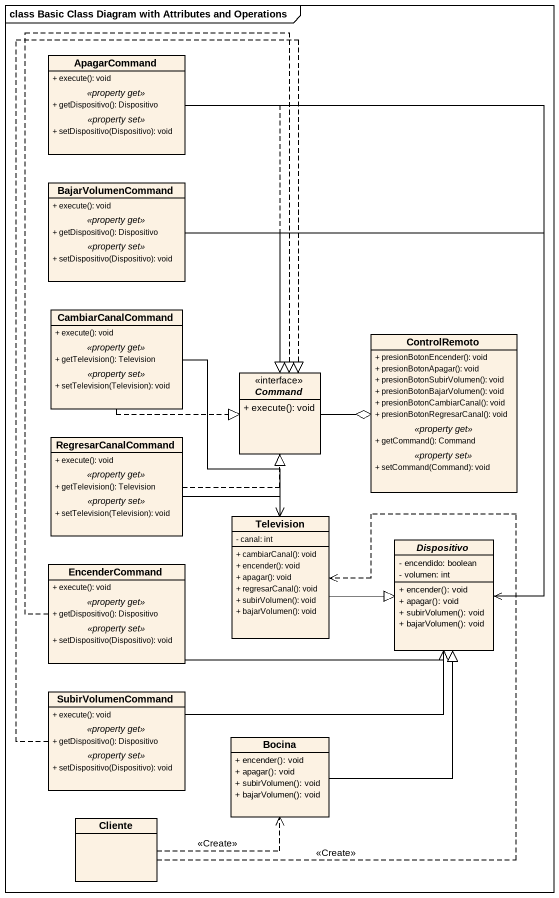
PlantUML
@startuml
mainframe class Basic Class Diagram with Attributes and Operations
hide circle
hide empty members
skinparam classAttributeIconSize 0
class ApagarCommand {
  + execute(): void
  .. <<property get>> ..
  + getDispositivo(): Dispositivo
  .. <<property set>> ..
  + setDispositivo(Dispositivo): void
}
class BajarVolumenCommand {
  + execute(): void
  .. <<property get>> ..
  + getDispositivo(): Dispositivo
  .. <<property set>> ..
  + setDispositivo(Dispositivo): void
}
class CambiarCanalCommand {
  + execute(): void
  .. <<property get>> ..
  + getTelevision(): Television
  .. <<property set>> ..
  + setTelevision(Television): void
}
class ControlRemoto {
  + presionBotonEncender(): void
  + presionBotonApagar(): void
  + presionBotonSubirVolumen(): void
  + presionBotonBajarVolumen(): void
  + presionBotonCambiarCanal(): void
  + presionBotonRegresarCanal(): void
  .. <<property get>> ..
  + getCommand(): Command
  .. <<property set>> ..
  + setCommand(Command): void
}
interface Command {
  + execute(): void
}
class RegresarCanalCommand {
  + execute(): void
  .. <<property get>> ..
  + getTelevision(): Television
  .. <<property set>> ..
  + setTelevision(Television): void
}
class Television {
  - canal: int
  + cambiarCanal(): void
  + encender(): void
  + apagar(): void
  + regresarCanal(): void
  + subirVolumen(): void
  + bajarVolumen(): void
}
abstract class Dispositivo {
  - encendido: boolean
  - volumen: int
  + encender(): void
  + apagar(): void
  + subirVolumen(): void
  + bajarVolumen(): void
}
class EncenderCommand {
  + execute(): void
  .. <<property get>> ..
  + getDispositivo(): Dispositivo
  .. <<property set>> ..
  + setDispositivo(Dispositivo): void
}
class SubirVolumenCommand {
  + execute(): void
  .. <<property get>> ..
  + getDispositivo(): Dispositivo
  .. <<property set>> ..
  + setDispositivo(Dispositivo): void
}
class Bocina {
  + encender(): void
  + apagar(): void
  + subirVolumen(): void
  + bajarVolumen(): void
}
class Cliente
ApagarCommand ..|> Command
ApagarCommand --> Dispositivo
BajarVolumenCommand ..|> Command
BajarVolumenCommand --> Dispositivo
CambiarCanalCommand .right.|> Command
CambiarCanalCommand --> Television
Command -right-o ControlRemoto
RegresarCanalCommand .right.|> Command
RegresarCanalCommand -right-> Television
Television -right-|> Dispositivo
EncenderCommand .up.|> Command
EncenderCommand -right-> Dispositivo
SubirVolumenCommand .up.|> Command
SubirVolumenCommand -right-> Dispositivo
Bocina -up-|> Dispositivo
Cliente .up.> Television : <<Create>>
Cliente .right.> Bocina : <<Create>>
@enduml
